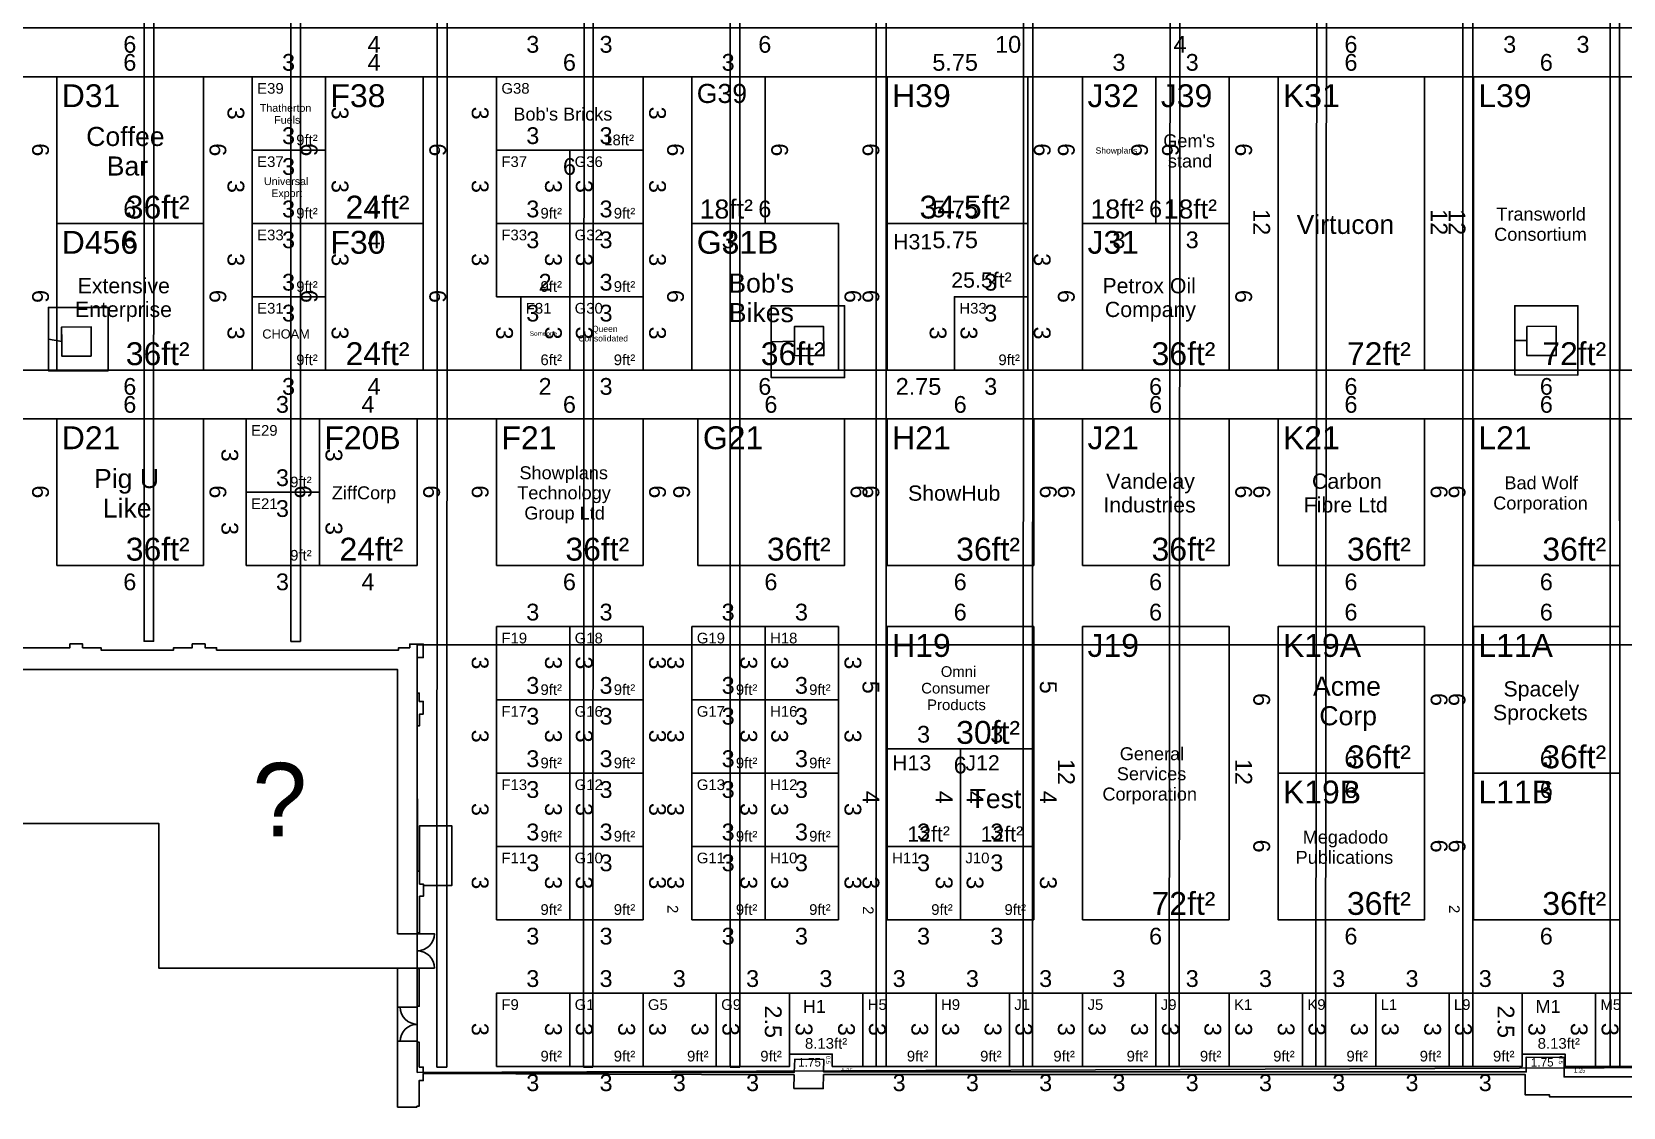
# Model space of a CAD drawing. Extents: x -3 to 160, y 5 to 104.
# Drawn here: x 37 to 102.1, y 7.8 to 51.8 of the extents above; entities that cross this region are included whole.
import ezdxf

# ---------------------------------------------------------------- set-up
doc = ezdxf.new("R2010")
doc.units = 0
for name, color, linetype in [('$o-door', 7, 'CONTINUOUS'), ('$o-duct', 142, 'CONTINUOUS'), ('$o-floor', 8, 'CONTINUOUS'), ('$o-heightLimit-42000', 20, 'CONTINUOUS'), ('$o-heightLimit-61000', 20, 'CONTINUOUS'), ('$o-icon', 3, 'CONTINUOUS'), ('$o-pillar', 7, 'CONTINUOUS'), ('$o-region', 254, 'CONTINUOUS'), ('$o-wall', 9, 'CONTINUOUS'), ('$p-area', 7, 'CONTINUOUS'), ('$p-Available', 70, 'CONTINUOUS'), ('$p-edgeLengths-o', 7, 'CONTINUOUS'), ('$p-Featured', 70, 'CONTINUOUS'), ('$p-name', 7, 'CONTINUOUS'), ('$p-plotRef', 7, 'CONTINUOUS'), ('$p-Reserved', 70, 'CONTINUOUS'), ('$p-Sold', 70, 'CONTINUOUS')]:
    doc.layers.add(name, color=color, linetype=linetype)
doc.styles.add('Arial', font='Arial')
doc.styles.add('FontAwesome', font='FontAwesome')

msp = doc.modelspace()

# ---------------------------------------------------------------- linework, layer by layer
at = {"layer": '$o-blocking_walkway'}
for points in [[(15, 50), (123, 50), (123, 52), (15, 52)], [(15, 36), (123, 36), (123, 38), (15, 38)]]:
    msp.add_lwpolyline(points, close=True, dxfattribs=at)
at = {"layer": '$o-door'}
for points in [[(52.89, 14.24), (53.02, 14.28), (53.15, 14.35), (53.25, 14.43), (53.34, 14.54), (53.41, 14.66), (53.45, 14.79), (53.46, 14.93), (52.75, 14.93), (52.75, 14.23)], [(52.75, 14.23), (52.75, 13.52), (53.46, 13.52), (53.45, 13.66), (53.41, 13.79), (53.34, 13.91), (53.25, 14.02), (53.15, 14.11), (53.02, 14.17), (52.89, 14.21)], [(52.75, 11.22), (52.75, 11.92), (52.06, 11.92), (52.07, 11.78), (52.11, 11.65), (52.18, 11.53), (52.26, 11.43), (52.37, 11.34), (52.49, 11.28), (52.62, 11.24)], [(52.62, 11.21), (52.49, 11.17), (52.37, 11.11), (52.26, 11.02), (52.18, 10.91), (52.11, 10.79), (52.07, 10.66), (52.06, 10.53), (52.75, 10.53), (52.75, 11.22)]]:
    msp.add_lwpolyline(points, close=True, dxfattribs=at)
at = {"layer": '$o-duct'}
for points in [[(41.99, 102.19), (41.59, 102.19), (41.57, 26.9), (41.96, 26.9)], [(47.58, 26.89), (47.97, 26.89), (47.98, 102.22), (47.59, 102.22)], [(53.99, 102.17), (53.6, 102.17), (53.56, 9.47), (53.96, 9.47)], [(59.56, 9.47), (59.94, 9.47), (59.99, 102.17), (59.61, 102.17)], [(65.95, 102.18), (65.56, 102.18), (65.57, 9.47), (65.96, 9.47)], [(83.54, 9.49), (83.95, 9.49), (84.02, 102.2), (83.62, 102.2)], [(90.02, 102.2), (89.63, 102.2), (89.55, 9.49), (89.94, 9.49)], [(95.57, 9.49), (95.97, 9.49), (95.97, 102.22), (95.56, 102.22)], [(71.54, 9.49), (71.95, 9.49), (71.97, 98.76), (71.56, 98.76)], [(77.97, 98.71), (77.59, 98.71), (77.57, 9.49), (77.94, 9.49)], [(101.6, 9.5), (101.99, 9.5), (101.97, 98.77), (101.58, 98.77)]]:
    msp.add_lwpolyline(points, close=True, dxfattribs=at)
at = {"layer": '$o-floor'}
msp.add_lwpolyline([(8.03, 19.44), (42.17, 19.44), (42.17, 13.52), (51.95, 13.52), (51.95, 7.83), (52.74, 7.83), (52.74, 7.87), (52.83, 7.87), (52.83, 8.92), (53, 8.92), (53, 9.21), (68.19, 9.15), (68.18, 8.6), (69.38, 8.59), (69.39, 9.16), (98.12, 9.16), (98.12, 8.33), (99.12, 8.33), (99.12, 8.25), (104.46, 8.25)], dxfattribs=at)
at = {"layer": '$o-heightLimit-42000'}
msp.add_lwpolyline([(52.85, 16.96), (53.01, 16.96), (53.01, 16.9), (54.17, 16.9), (54.17, 19.35), (52.85, 19.35)], close=True, dxfattribs=at)
at = {"layer": '$o-heightLimit-61000'}
for points in [[(37.65, 39.27), (38.2, 39.17), (38.19, 39.76), (39.4, 39.77), (39.4, 38.57), (38.2, 38.57), (38.2, 39.17), (37.65, 39.27), (37.65, 37.97), (40.1, 37.97), (40.1, 40.56), (37.65, 40.56)], [(67.25, 39.16), (68.2, 39.18), (68.2, 39.78), (69.39, 39.78), (69.4, 38.58), (68.2, 38.59), (68.2, 39.18), (67.25, 39.16), (67.25, 37.69), (70.25, 37.69), (70.25, 40.63), (67.25, 40.63)], [(97.69, 39.21), (98.19, 39.21), (98.19, 39.78), (99.39, 39.79), (99.39, 38.59), (98.19, 38.59), (98.19, 39.21), (97.69, 39.21), (97.69, 37.81), (100.28, 37.79), (100.28, 40.63), (97.69, 40.63)]]:
    msp.add_lwpolyline(points, close=True, dxfattribs=at)
at = {"layer": '$o-pillar'}
for points in [[(38.2, 38.57), (39.4, 38.57), (39.4, 39.77), (38.19, 39.76)], [(68.2, 38.59), (69.4, 38.58), (69.39, 39.78), (68.2, 39.78)], [(98.19, 38.59), (99.39, 38.59), (99.39, 39.79), (98.19, 39.78)]]:
    msp.add_lwpolyline(points, close=True, dxfattribs=at)
at = {"layer": '$o-region'}
msp.add_lwpolyline([(52.75, 9.25), (115.25, 9.5), (116, 26.75), (52.75, 26.75)], close=True, dxfattribs=at)
at = {"layer": '$o-wall'}
for points in [[(33.76, 25.74), (51.95, 25.74), (51.95, 14.93), (52.75, 14.93), (52.75, 14.96), (52.85, 14.96), (52.85, 16.46), (53.01, 16.46), (53.01, 16.96), (52.85, 16.96), (52.85, 17.49), (52.76, 17.49), (52.75, 23.44), (52.85, 23.44), (52.85, 23.92), (53, 23.92), (53, 24.44), (52.84, 24.44), (52.84, 24.78), (52.75, 24.78), (52.75, 26.23), (53, 26.23), (53, 26.78), (52.45, 26.78), (52.45, 26.63), (51.99, 26.63), (51.99, 26.54), (44.54, 26.54), (44.54, 26.63), (44.07, 26.63), (44.07, 26.79), (43.54, 26.79), (43.54, 26.63), (42.78, 26.63), (42.78, 26.54), (39.81, 26.54), (39.81, 26.63), (39.05, 26.63), (39.05, 26.79), (38.53, 26.79), (38.53, 26.63), (33.78, 26.63)], [(104.27, 9.07), (99.71, 9.07), (99.71, 9.86), (98.16, 9.88), (98.16, 9.27), (69.39, 9.27), (69.4, 9.78), (68.21, 9.79), (68.19, 9.25), (53, 9.25), (53, 9.47), (52.84, 9.47), (52.84, 10.49), (52.75, 10.49), (52.75, 10.53), (51.95, 10.53), (51.95, 7.83), (52.74, 7.83), (52.74, 7.87), (52.83, 7.87), (52.83, 8.92), (53, 8.92), (53, 9.21), (68.19, 9.15), (68.18, 8.6), (69.38, 8.59), (69.39, 9.16), (98.12, 9.16), (98.12, 8.33), (99.12, 8.33), (99.12, 8.25), (104.46, 8.25)]]:
    msp.add_lwpolyline(points, dxfattribs=at)
msp.add_lwpolyline([(51.95, 11.92), (52.75, 11.92), (52.75, 11.96), (52.84, 11.96), (52.84, 13.5), (52.75, 13.5), (52.75, 13.52), (51.95, 13.52)], close=True, dxfattribs=at)
at = {"layer": '$p-Available'}
for points in [[(88, 38), (94, 38), (94, 50), (88, 50)], [(74.75, 41), (77.75, 41), (77.75, 44), (72, 44), (72, 38), (74.75, 38)], [(77.75, 38), (77.75, 41), (74.75, 41), (74.75, 38)]]:
    msp.add_lwpolyline(points, close=True, dxfattribs=at)
at = {"layer": '$p-Contract-Issued'}
for points in [[(102, 38), (102, 50), (96, 50), (96, 38)], [(62, 41), (59, 41), (59, 38), (62, 38)], [(70.25, 36), (64.25, 36), (64.25, 30), (70.25, 30)], [(80, 30), (86, 30), (86, 36), (80, 36)]]:
    msp.add_lwpolyline(points, close=True, dxfattribs=at)
at = {"layer": '$p-Featured'}
msp.add_lwpolyline([(38, 44), (44, 44), (44, 50), (38, 50)], close=True, dxfattribs=at)
at = {"layer": '$p-Reserved'}
for points in [[(83, 50), (80, 50), (80, 44), (83, 44)], [(72, 30), (78, 30), (78, 36), (72, 36)], [(72, 22.5), (78, 22.5), (78, 27.5), (72, 27.5)], [(102, 27.5), (96, 27.5), (96, 21.5), (102, 21.5)]]:
    msp.add_lwpolyline(points, close=True, dxfattribs=at)
at = {"layer": '$p-Sold'}
for points in [[(46, 47), (49, 47), (49, 50), (46, 50)], [(53, 44), (53, 50), (49, 50), (49, 44)], [(56, 47), (62, 47), (62, 50), (56, 50)], [(67, 50), (64, 50), (64, 44), (67, 44)], [(86, 50), (83, 50), (83, 44), (86, 44)], [(46, 44), (49, 44), (49, 47), (46, 47)], [(56, 44), (59, 44), (59, 47), (56, 47)], [(62, 47), (59, 47), (59, 44), (62, 44)], [(44, 38), (44, 44), (38, 44), (38, 38)], [(46, 41), (49, 41), (49, 44), (46, 44)], [(53, 38), (53, 44), (49, 44), (49, 38)], [(56, 41), (59, 41), (59, 44), (56, 44)], [(62, 44), (59, 44), (59, 41), (62, 41)], [(64, 38), (70, 38), (70, 44), (64, 44)], [(80, 38), (86, 38), (86, 44), (80, 44)], [(46, 38), (49, 38), (49, 41), (46, 41)], [(57, 38), (59, 38), (59, 41), (57, 41)], [(38, 30), (44, 30), (44, 36), (38, 36)], [(45.75, 33), (48.75, 33), (48.75, 36), (45.75, 36)], [(52.75, 36), (48.75, 36), (48.75, 30), (52.75, 30)], [(56, 30), (62, 30), (62, 36), (56, 36)], [(88, 30), (94, 30), (94, 36), (88, 36)], [(96, 30), (102, 30), (102, 36), (96, 36)], [(45.75, 30), (48.75, 30), (48.75, 33), (45.75, 33)], [(56, 24.5), (59, 24.5), (59, 27.5), (56, 27.5)], [(62, 27.5), (59, 27.5), (59, 24.5), (62, 24.5)], [(64, 24.5), (67, 24.5), (67, 27.5), (64, 27.5)], [(70, 27.5), (67, 27.5), (67, 24.5), (70, 24.5)], [(86, 15.5), (86, 27.5), (80, 27.5), (80, 15.5)], [(94, 27.5), (88, 27.5), (88, 21.5), (94, 21.5)], [(56, 21.5), (59, 21.5), (59, 24.5), (56, 24.5)], [(62, 24.5), (59, 24.5), (59, 21.5), (62, 21.5)], [(64, 21.5), (67, 21.5), (67, 24.5), (64, 24.5)], [(70, 24.5), (67, 24.5), (67, 21.5), (70, 21.5)], [(72, 18.5), (75, 18.5), (75, 22.5), (72, 22.5)], [(78, 22.5), (75, 22.5), (75, 18.5), (78, 18.5)], [(56, 18.5), (59, 18.5), (59, 21.5), (56, 21.5)], [(62, 21.5), (59, 21.5), (59, 18.5), (62, 18.5)], [(64, 18.5), (67, 18.5), (67, 21.5), (64, 21.5)], [(70, 21.5), (67, 21.5), (67, 18.5), (70, 18.5)], [(94, 21.5), (88, 21.5), (88, 15.5), (94, 15.5)], [(102, 21.5), (96, 21.5), (96, 15.5), (102, 15.5)], [(56, 15.5), (59, 15.5), (59, 18.5), (56, 18.5)], [(62, 18.5), (59, 18.5), (59, 15.5), (62, 15.5)], [(64, 15.5), (67, 15.5), (67, 18.5), (64, 18.5)], [(70, 18.5), (67, 18.5), (67, 15.5), (70, 15.5)], [(72, 15.5), (75, 15.5), (75, 18.5), (72, 18.5)], [(78, 18.5), (75, 18.5), (75, 15.5), (78, 15.5)], [(56, 9.5), (59, 9.5), (59, 12.5), (56, 12.5)], [(59, 9.5), (62, 9.5), (62, 12.5), (59, 12.5)], [(62, 9.5), (65, 9.5), (65, 12.5), (62, 12.5)], [(65, 9.5), (68, 9.5), (68, 12.5), (65, 12.5)], [(68, 10), (69.75, 10), (69.75, 9.5), (71, 9.5), (71, 12.5), (68, 12.5)], [(71, 9.5), (74, 9.5), (74, 12.5), (71, 12.5)], [(74, 9.5), (77, 9.5), (77, 12.5), (74, 12.5)], [(77, 9.5), (80, 9.5), (80, 12.5), (77, 12.5)], [(80, 9.5), (83, 9.5), (83, 12.5), (80, 12.5)], [(83, 9.5), (86, 9.5), (86, 12.5), (83, 12.5)], [(86, 9.5), (89, 9.5), (89, 12.5), (86, 12.5)], [(89, 9.5), (92, 9.5), (92, 12.5), (89, 12.5)], [(92, 9.5), (95, 9.5), (95, 12.5), (92, 12.5)], [(95, 9.5), (98, 9.5), (98, 12.5), (95, 12.5)], [(98, 10), (99.75, 10), (99.75, 9.5), (101, 9.5), (101, 12.5), (98, 12.5)], [(108, 12.5), (101, 12.5), (101, 9.5), (108, 9.5)]]:
    msp.add_lwpolyline(points, close=True, dxfattribs=at)
at = {"layer": '$p-Space-Only-Paid'}
msp.add_lwpolyline([(72, 50), (72, 44), (77.75, 44), (77.75, 50)], close=True, dxfattribs=at)

# ---------------------------------------------------------------- texts
at = {"layer": '$o-icon', "style": 'FontAwesome'}
msp.add_text('\uf0f5', height=3, dxfattribs=at).set_placement((46.01, 18.92))
at = {"layer": '$o-smart_label', "style": 'Arial'}
for p in [(63, 16.105), (71, 16.057), (95, 16.106)]:
    msp.add_text('2', height=0.437, rotation=-90, dxfattribs=at).set_placement(p)
at = {"layer": '$p-area', "style": 'Arial'}
for s, height, p in [('9ft²', 0.4368, (47.8, 47.2)), ('18ft²', 0.4368, (60.41, 47.2)), ('36ft²', 0.936, (40.82, 44.2)), ('24ft²', 0.936, (49.82, 44.2)), ('18ft²', 0.78, (64.32, 44.2)), ('34.5ft²', 0.936, (73.32, 44.2)), ('18ft²', 0.78, (80.32, 44.2)), ('18ft²', 0.78, (83.32, 44.2)), ('9ft²', 0.4368, (47.8, 44.2)), ('9ft²', 0.4368, (57.8, 44.2)), ('9ft²', 0.4368, (60.8, 44.2)), ('25.5ft²', 0.624, (74.62, 41.37)), ('9ft²', 0.4368, (47.8, 41.2)), ('9ft²', 0.4368, (57.8, 41.2)), ('9ft²', 0.4368, (60.8, 41.2)), ('36ft²', 0.936, (40.82, 38.2)), ('24ft²', 0.936, (49.82, 38.2)), ('36ft²', 0.936, (66.82, 38.2)), ('36ft²', 0.936, (82.82, 38.2)), ('72ft²', 0.936, (90.82, 38.2)), ('72ft²', 0.936, (98.82, 38.2)), ('9ft²', 0.4368, (47.8, 38.2)), ('6ft²', 0.4368, (57.8, 38.2)), ('9ft²', 0.4368, (60.8, 38.2)), ('9ft²', 0.4368, (76.55, 38.2)), ('9ft²', 0.4368, (47.55, 33.2)), ('36ft²', 0.936, (40.82, 30.2)), ('9ft²', 0.4368, (47.55, 30.2)), ('24ft²', 0.936, (49.57, 30.2)), ('36ft²', 0.936, (58.82, 30.2)), ('36ft²', 0.936, (67.07, 30.2)), ('36ft²', 0.936, (74.82, 30.2)), ('36ft²', 0.936, (82.82, 30.2)), ('36ft²', 0.936, (90.82, 30.2)), ('36ft²', 0.936, (98.82, 30.2)), ('9ft²', 0.4368, (57.8, 24.7)), ('9ft²', 0.4368, (60.8, 24.7)), ('9ft²', 0.4368, (65.8, 24.7)), ('9ft²', 0.4368, (68.8, 24.7)), ('30ft²', 0.936, (74.82, 22.7)), ('9ft²', 0.4368, (57.8, 21.7)), ('9ft²', 0.4368, (60.8, 21.7)), ('9ft²', 0.4368, (65.8, 21.7)), ('9ft²', 0.4368, (68.8, 21.7)), ('36ft²', 0.936, (90.82, 21.7)), ('36ft²', 0.936, (98.82, 21.7)), ('9ft²', 0.4368, (57.8, 18.7)), ('9ft²', 0.4368, (60.8, 18.7)), ('9ft²', 0.4368, (65.8, 18.7)), ('9ft²', 0.4368, (68.8, 18.7)), ('12ft²', 0.624, (72.82, 18.7)), ('12ft²', 0.624, (75.82, 18.7)), ('72ft²', 0.936, (82.82, 15.7)), ('36ft²', 0.936, (90.82, 15.7)), ('36ft²', 0.936, (98.82, 15.7)), ('9ft²', 0.4368, (57.8, 15.7)), ('9ft²', 0.4368, (60.8, 15.7)), ('9ft²', 0.4368, (65.8, 15.7)), ('9ft²', 0.4368, (68.8, 15.7)), ('9ft²', 0.4368, (73.8, 15.7)), ('9ft²', 0.4368, (76.8, 15.7)), ('8.13ft²', 0.4368, (68.63, 10.22)), ('8.13ft²', 0.4368, (98.63, 10.22)), ('9ft²', 0.4368, (57.8, 9.7)), ('9ft²', 0.4368, (60.8, 9.7)), ('9ft²', 0.4368, (63.8, 9.7)), ('9ft²', 0.4368, (66.8, 9.7)), ('9ft²', 0.4368, (72.8, 9.7)), ('9ft²', 0.4368, (75.8, 9.7)), ('9ft²', 0.4368, (78.8, 9.7)), ('9ft²', 0.4368, (81.8, 9.7)), ('9ft²', 0.4368, (84.8, 9.7)), ('9ft²', 0.4368, (87.8, 9.7)), ('9ft²', 0.4368, (90.8, 9.7)), ('9ft²', 0.4368, (93.8, 9.7)), ('9ft²', 0.4368, (96.8, 9.7))]:
    msp.add_text(s, height=height, dxfattribs=at).set_placement(p)
at = {"layer": '$p-edgeLengths-o', "style": 'Arial'}
for s, height, p in [('6', 0.686, (40.719, 50.987)), ('4', 0.686, (50.721, 50.987)), ('3', 0.686, (57.219, 50.987)), ('3', 0.686, (60.219, 50.987)), ('6', 0.686, (66.719, 50.987)), ('10', 0.6864, (76.415, 50.987)), ('4', 0.686, (83.721, 50.987)), ('6', 0.686, (90.719, 50.987)), ('3', 0.686, (97.219, 50.987)), ('3', 0.686, (100.219, 50.987)), ('6', 0.686, (40.719, 50.25)), ('3', 0.686, (47.219, 50.25)), ('4', 0.686, (50.721, 50.25)), ('6', 0.686, (58.719, 50.25)), ('3', 0.686, (65.219, 50.25)), ('5.75', 0.6864, (73.845, 50.25)), ('3', 0.686, (81.219, 50.25)), ('3', 0.686, (84.219, 50.25)), ('6', 0.686, (90.719, 50.25)), ('6', 0.686, (98.719, 50.25)), ('3', 0.686, (47.219, 47.25)), ('3', 0.686, (57.219, 47.25)), ('3', 0.686, (60.219, 47.25)), ('3', 0.686, (47.219, 45.987)), ('6', 0.686, (58.719, 45.987)), ('6', 0.686, (40.719, 44.25)), ('3', 0.686, (47.219, 44.25)), ('4', 0.686, (50.721, 44.25)), ('3', 0.686, (57.219, 44.25)), ('3', 0.686, (60.219, 44.25)), ('6', 0.686, (66.719, 44.25)), ('5.75', 0.6864, (73.845, 44.25)), ('6', 0.686, (82.719, 44.25)), ('6', 0.686, (40.719, 42.987)), ('3', 0.686, (47.219, 42.987)), ('4', 0.686, (50.721, 42.987)), ('3', 0.686, (57.219, 42.987)), ('3', 0.686, (60.219, 42.987)), ('3', 0.686, (65.219, 42.987)), ('5.75', 0.6864, (73.845, 42.987)), ('3', 0.686, (81.219, 42.987)), ('3', 0.686, (84.219, 42.987)), ('3', 0.686, (47.219, 41.25)), ('2', 0.686, (57.723, 41.25)), ('3', 0.686, (60.219, 41.25)), ('3', 0.686, (75.969, 41.25)), ('3', 0.686, (47.219, 39.987)), ('3', 0.686, (57.219, 39.987)), ('3', 0.686, (60.219, 39.987)), ('3', 0.686, (75.969, 39.987)), ('6', 0.686, (40.719, 36.987)), ('3', 0.686, (47.219, 36.987)), ('4', 0.686, (50.721, 36.987)), ('2', 0.686, (57.723, 36.987)), ('3', 0.686, (60.219, 36.987)), ('6', 0.686, (66.719, 36.987)), ('2.75', 0.6864, (72.345, 36.987)), ('3', 0.686, (75.969, 36.987)), ('6', 0.686, (82.719, 36.987)), ('6', 0.686, (90.719, 36.987)), ('6', 0.686, (98.719, 36.987)), ('6', 0.686, (40.719, 36.25)), ('3', 0.686, (46.969, 36.25)), ('4', 0.686, (50.471, 36.25)), ('6', 0.686, (58.719, 36.25)), ('6', 0.686, (66.969, 36.25)), ('6', 0.686, (74.719, 36.25)), ('6', 0.686, (82.719, 36.25)), ('6', 0.686, (90.719, 36.25)), ('6', 0.686, (98.719, 36.25)), ('3', 0.686, (46.969, 33.25)), ('3', 0.686, (46.969, 31.987)), ('6', 0.686, (40.719, 28.987)), ('3', 0.686, (46.969, 28.987)), ('4', 0.686, (50.471, 28.987)), ('6', 0.686, (58.719, 28.987)), ('6', 0.686, (66.969, 28.987)), ('6', 0.686, (74.719, 28.987)), ('6', 0.686, (82.719, 28.987)), ('6', 0.686, (90.719, 28.987)), ('6', 0.686, (98.719, 28.987)), ('3', 0.686, (57.219, 27.75)), ('3', 0.686, (60.219, 27.75)), ('3', 0.686, (65.219, 27.75)), ('3', 0.686, (68.219, 27.75)), ('6', 0.686, (74.719, 27.75)), ('6', 0.686, (82.719, 27.75)), ('6', 0.686, (90.719, 27.75)), ('6', 0.686, (98.719, 27.75)), ('3', 0.686, (57.219, 24.75)), ('3', 0.686, (60.219, 24.75)), ('3', 0.686, (65.219, 24.75)), ('3', 0.686, (68.219, 24.75)), ('3', 0.686, (57.219, 23.487)), ('3', 0.686, (60.219, 23.487)), ('3', 0.686, (65.219, 23.487)), ('3', 0.686, (68.219, 23.487)), ('3', 0.686, (73.219, 22.75)), ('3', 0.686, (76.219, 22.75)), ('3', 0.686, (57.219, 21.75)), ('3', 0.686, (60.219, 21.75)), ('3', 0.686, (65.219, 21.75)), ('3', 0.686, (68.219, 21.75)), ('6', 0.686, (74.719, 21.487)), ('6', 0.686, (90.719, 21.75)), ('6', 0.686, (98.719, 21.75)), ('3', 0.686, (57.219, 20.487)), ('3', 0.686, (60.219, 20.487)), ('3', 0.686, (65.219, 20.487)), ('3', 0.686, (68.219, 20.487)), ('6', 0.686, (90.719, 20.487)), ('6', 0.686, (98.719, 20.487)), ('3', 0.686, (57.219, 18.75)), ('3', 0.686, (60.219, 18.75)), ('3', 0.686, (65.219, 18.75)), ('3', 0.686, (68.219, 18.75)), ('3', 0.686, (73.219, 18.75)), ('3', 0.686, (76.219, 18.75)), ('3', 0.686, (57.219, 17.487)), ('3', 0.686, (60.219, 17.487)), ('3', 0.686, (65.219, 17.487)), ('3', 0.686, (68.219, 17.487)), ('3', 0.686, (73.219, 17.487)), ('3', 0.686, (76.219, 17.487)), ('3', 0.686, (57.219, 14.487)), ('3', 0.686, (60.219, 14.487)), ('3', 0.686, (65.219, 14.487)), ('3', 0.686, (68.219, 14.487)), ('3', 0.686, (73.219, 14.487)), ('3', 0.686, (76.219, 14.487)), ('6', 0.686, (82.719, 14.487)), ('6', 0.686, (90.719, 14.487)), ('6', 0.686, (98.719, 14.487)), ('3', 0.686, (57.219, 12.75)), ('3', 0.686, (60.219, 12.75)), ('3', 0.686, (63.219, 12.75)), ('3', 0.686, (66.219, 12.75)), ('3', 0.686, (69.219, 12.75)), ('3', 0.686, (72.219, 12.75)), ('3', 0.686, (75.219, 12.75)), ('3', 0.686, (78.219, 12.75)), ('3', 0.686, (81.219, 12.75)), ('3', 0.686, (84.219, 12.75)), ('3', 0.686, (87.219, 12.75)), ('3', 0.686, (90.219, 12.75)), ('3', 0.686, (93.219, 12.75)), ('3', 0.686, (96.219, 12.75)), ('3', 0.686, (99.219, 12.75)), ('1.75', 0.3432, (68.351, 9.494)), ('1.75', 0.3432, (98.351, 9.494)), ('3', 0.686, (57.219, 8.487)), ('3', 0.686, (60.219, 8.487)), ('3', 0.686, (63.219, 8.487)), ('3', 0.686, (66.219, 8.487)), ('1.25', 0.1716, (70.118, 9.247)), ('3', 0.686, (72.219, 8.487)), ('3', 0.686, (75.219, 8.487)), ('3', 0.686, (78.219, 8.487)), ('3', 0.686, (81.219, 8.487)), ('3', 0.686, (84.219, 8.487)), ('3', 0.686, (87.219, 8.487)), ('3', 0.686, (90.219, 8.487)), ('3', 0.686, (93.219, 8.487)), ('3', 0.686, (96.219, 8.487)), ('1.25', 0.1716, (100.118, 9.247))]:
    msp.add_text(s, height=height, dxfattribs=at).set_placement(p)
for s, height, p in [('3', 0.686, (44.987, 48.781)), ('3', 0.686, (49.25, 48.781)), ('3', 0.686, (54.987, 48.781)), ('3', 0.686, (62.25, 48.781)), ('6', 0.686, (36.987, 47.281)), ('6', 0.686, (44.25, 47.281)), ('6', 0.686, (47.987, 47.281)), ('6', 0.686, (53.25, 47.281)), ('6', 0.686, (62.987, 47.281)), ('6', 0.686, (67.25, 47.281)), ('6', 0.686, (70.987, 47.281)), ('6', 0.686, (78, 47.281)), ('6', 0.686, (78.987, 47.281)), ('6', 0.686, (81.987, 47.281)), ('6', 0.686, (83.25, 47.281)), ('6', 0.686, (86.25, 47.281)), ('3', 0.686, (44.987, 45.781)), ('3', 0.686, (49.25, 45.781)), ('3', 0.686, (54.987, 45.781)), ('3', 0.686, (57.987, 45.781)), ('3', 0.686, (59.25, 45.781)), ('3', 0.686, (62.25, 45.781)), ('12', 0.6864, (86.987, 44.583)), ('12', 0.6864, (94.25, 44.583)), ('12', 0.6864, (94.987, 44.583)), ('3', 0.686, (44.987, 42.781)), ('3', 0.686, (49.25, 42.781)), ('3', 0.686, (54.987, 42.781)), ('3', 0.686, (57.987, 42.781)), ('3', 0.686, (59.25, 42.781)), ('3', 0.686, (62.25, 42.781)), ('3', 0.686, (78, 42.781)), ('6', 0.686, (36.987, 41.281)), ('6', 0.686, (44.25, 41.281)), ('6', 0.686, (47.987, 41.281)), ('6', 0.686, (53.25, 41.281)), ('6', 0.686, (62.987, 41.281)), ('6', 0.686, (70.25, 41.281)), ('6', 0.686, (70.987, 41.281)), ('6', 0.686, (78.987, 41.281)), ('6', 0.686, (86.25, 41.281)), ('3', 0.686, (44.987, 39.781)), ('3', 0.686, (49.25, 39.781)), ('3', 0.686, (55.987, 39.781)), ('3', 0.686, (57.987, 39.781)), ('3', 0.686, (59.25, 39.781)), ('3', 0.686, (62.25, 39.781)), ('3', 0.686, (73.737, 39.781)), ('3', 0.686, (75, 39.781)), ('3', 0.686, (78, 39.781)), ('3', 0.686, (44.737, 34.781)), ('3', 0.686, (49, 34.781)), ('6', 0.686, (36.987, 33.281)), ('6', 0.686, (44.25, 33.281)), ('6', 0.686, (47.737, 33.281)), ('6', 0.686, (53, 33.281)), ('6', 0.686, (54.987, 33.281)), ('6', 0.686, (62.25, 33.281)), ('6', 0.686, (63.237, 33.281)), ('6', 0.686, (70.5, 33.281)), ('6', 0.686, (70.987, 33.281)), ('6', 0.686, (78.25, 33.281)), ('6', 0.686, (78.987, 33.281)), ('6', 0.686, (86.25, 33.281)), ('6', 0.686, (86.987, 33.281)), ('6', 0.686, (94.25, 33.281)), ('6', 0.686, (94.987, 33.281)), ('3', 0.686, (44.737, 31.781)), ('3', 0.686, (49, 31.781)), ('3', 0.686, (54.987, 26.281)), ('3', 0.686, (57.987, 26.281)), ('3', 0.686, (59.25, 26.281)), ('3', 0.686, (62.25, 26.281)), ('3', 0.686, (62.987, 26.281)), ('3', 0.686, (65.987, 26.281)), ('3', 0.686, (67.25, 26.281)), ('3', 0.686, (70.25, 26.281)), ('5', 0.686, (70.987, 25.284)), ('5', 0.686, (78.25, 25.284)), ('6', 0.686, (86.987, 24.781)), ('6', 0.686, (94.25, 24.781)), ('6', 0.686, (94.987, 24.781)), ('3', 0.686, (54.987, 23.281)), ('3', 0.686, (57.987, 23.281)), ('3', 0.686, (59.25, 23.281)), ('3', 0.686, (62.25, 23.281)), ('3', 0.686, (62.987, 23.281)), ('3', 0.686, (65.987, 23.281)), ('3', 0.686, (67.25, 23.281)), ('3', 0.686, (70.25, 23.281)), ('12', 0.6864, (78.987, 22.083)), ('12', 0.6864, (86.25, 22.083)), ('3', 0.686, (54.987, 20.281)), ('3', 0.686, (57.987, 20.281)), ('3', 0.686, (59.25, 20.281)), ('3', 0.686, (62.25, 20.281)), ('3', 0.686, (62.987, 20.281)), ('3', 0.686, (65.987, 20.281)), ('3', 0.686, (67.25, 20.281)), ('3', 0.686, (70.25, 20.281)), ('4', 0.686, (70.987, 20.779)), ('4', 0.686, (73.987, 20.779)), ('4', 0.686, (75.25, 20.779)), ('4', 0.686, (78.25, 20.779)), ('6', 0.686, (86.987, 18.781)), ('6', 0.686, (94.25, 18.781)), ('6', 0.686, (94.987, 18.781)), ('3', 0.686, (54.987, 17.281)), ('3', 0.686, (57.987, 17.281)), ('3', 0.686, (59.25, 17.281)), ('3', 0.686, (62.25, 17.281)), ('3', 0.686, (62.987, 17.281)), ('3', 0.686, (65.987, 17.281)), ('3', 0.686, (67.25, 17.281)), ('3', 0.686, (70.25, 17.281)), ('3', 0.686, (70.987, 17.281)), ('3', 0.686, (73.987, 17.281)), ('3', 0.686, (75.25, 17.281)), ('3', 0.686, (78.25, 17.281)), ('2.5', 0.6864, (66.987, 11.993)), ('2.5', 0.6864, (96.987, 11.993)), ('3', 0.686, (54.987, 11.281)), ('3', 0.686, (57.987, 11.281)), ('3', 0.686, (59.25, 11.281)), ('3', 0.686, (60.987, 11.281)), ('3', 0.686, (62.25, 11.281)), ('3', 0.686, (63.987, 11.281)), ('3', 0.686, (65.25, 11.281)), ('3', 0.686, (68.25, 11.281)), ('3', 0.686, (69.987, 11.281)), ('3', 0.686, (71.25, 11.281)), ('3', 0.686, (72.987, 11.281)), ('3', 0.686, (74.25, 11.281)), ('3', 0.686, (75.987, 11.281)), ('3', 0.686, (77.25, 11.281)), ('3', 0.686, (78.987, 11.281)), ('3', 0.686, (80.25, 11.281)), ('3', 0.686, (81.987, 11.281)), ('3', 0.686, (83.25, 11.281)), ('3', 0.686, (84.987, 11.281)), ('3', 0.686, (86.25, 11.281)), ('3', 0.686, (87.987, 11.281)), ('3', 0.686, (89.25, 11.281)), ('3', 0.686, (90.987, 11.281)), ('3', 0.686, (92.25, 11.281)), ('3', 0.686, (93.987, 11.281)), ('3', 0.686, (95.25, 11.281)), ('3', 0.686, (98.25, 11.281)), ('3', 0.686, (99.987, 11.281)), ('3', 0.686, (101.25, 11.281)), ('0.5', 0.1716, (69.497, 9.931)), ('0.5', 0.1716, (99.497, 9.931))]:
    msp.add_text(s, height=height, rotation=-90, dxfattribs=at).set_placement(p)
at = {"layer": '$p-name', "style": 'Arial'}
for s, height, p in [('Thatherton', 0.312, (46.31, 48.57)), ('Fuels', 0.312, (46.9, 48.08)), ("Bob's Bricks", 0.5304, (56.69, 48.21)), ('Coffee', 0.78, (39.2, 47.17)), ("Gem's", 0.5304, (83.3, 47.12)), ('Showplans', 0.2496, (80.53, 46.86)), ('Bar', 0.78, (40.04, 45.96)), ('stand', 0.5304, (83.49, 46.29)), ('Universal', 0.312, (46.48, 45.57)), ('Export', 0.312, (46.78, 45.08)), ('Virtucon', 0.78, (88.76, 43.57)), ('Transworld', 0.5304, (96.94, 44.12)), ('Consortium', 0.5304, (96.85, 43.29)), ('Extensive', 0.624, (38.85, 41.14)), ("Bob's", 0.78, (65.49, 41.17)), ('Petrox Oil', 0.624, (80.81, 41.14)), ('Enterprise', 0.624, (38.74, 40.17)), ('Bikes', 0.78, (65.51, 39.96)), ('Company', 0.624, (80.91, 40.17)), ('Queen', 0.2496, (59.91, 39.56)), ('CHOAM', 0.3744, (46.41, 39.29)), ('Someone', 0.1872, (57.36, 39.4)), ('Consolidated', 0.2496, (59.35, 39.17)), ('Pig U', 0.78, (39.52, 33.17)), ('Showplans', 0.5304, (56.94, 33.53)), ('ZiffCorp', 0.5304, (49.26, 32.71)), ('Technology', 0.5304, (56.85, 32.71)), ('ShowHub', 0.624, (72.85, 32.65)), ('Vandelay', 0.624, (80.96, 33.14)), ('Carbon', 0.624, (89.39, 33.14)), ('Bad Wolf', 0.5304, (97.27, 33.12)), ('Like', 0.78, (39.88, 31.96)), ('Industries', 0.624, (80.85, 32.17)), ('Fibre Ltd', 0.624, (89.05, 32.17)), ('Corporation', 0.5304, (96.81, 32.29)), ('Group Ltd', 0.5304, (57.14, 31.88)), ('Omni', 0.4368, (74.19, 25.44)), ('Acme', 0.78, (89.43, 24.67)), ('Consumer', 0.4368, (73.39, 24.76)), ('Spacely', 0.624, (97.23, 24.64)), ('Products', 0.4368, (73.63, 24.08)), ('Corp', 0.78, (89.69, 23.46)), ('Sprockets', 0.624, (96.8, 23.67)), ('General', 0.5304, (81.52, 22.03)), ('Services', 0.5304, (81.4, 21.21)), ('Corporation', 0.5304, (80.81, 20.38)), ('Test', 0.78, (75.37, 20.07)), ('Megadodo', 0.5304, (89.01, 18.62)), ('Publications', 0.5304, (88.72, 17.79))]:
    msp.add_text(s, height=height, dxfattribs=at).set_placement(p)
at = {"layer": '$p-plotRef', "style": 'Arial'}
for s, height, p in [('D31', 0.936, (38.2, 48.76)), ('E39', 0.4368, (46.2, 49.31)), ('F38', 0.936, (49.2, 48.76)), ('G38', 0.4368, (56.2, 49.31)), ('G39', 0.78, (64.2, 48.93)), ('H39', 0.936, (72.2, 48.76)), ('J32', 0.936, (80.2, 48.76)), ('J39', 0.936, (83.2, 48.76)), ('K31', 0.936, (88.2, 48.76)), ('L39', 0.936, (96.2, 48.76)), ('E37', 0.4368, (46.2, 46.31)), ('F37', 0.4368, (56.2, 46.31)), ('G36', 0.4368, (59.2, 46.31)), ('D456', 0.936, (38.2, 42.76)), ('E33', 0.4368, (46.2, 43.31)), ('F30', 0.936, (49.2, 42.76)), ('F33', 0.4368, (56.2, 43.31)), ('G32', 0.4368, (59.2, 43.31)), ('G31B', 0.936, (64.2, 42.76)), ('J31', 0.936, (80.2, 42.76)), ('H31', 0.624, (72.24, 42.94)), ('E31', 0.4368, (46.2, 40.31)), ('F31', 0.4368, (57.2, 40.31)), ('G30', 0.4368, (59.2, 40.31)), ('H33', 0.4368, (74.95, 40.31)), ('D21', 0.936, (38.2, 34.76)), ('E29', 0.4368, (45.95, 35.31)), ('F20B', 0.936, (48.95, 34.76)), ('F21', 0.936, (56.2, 34.76)), ('G21', 0.936, (64.45, 34.76)), ('H21', 0.936, (72.2, 34.76)), ('J21', 0.936, (80.2, 34.76)), ('K21', 0.936, (88.2, 34.76)), ('L21', 0.936, (96.2, 34.76)), ('E21', 0.4368, (45.95, 32.31)), ('F19', 0.4368, (56.2, 26.81)), ('G18', 0.4368, (59.2, 26.81)), ('G19', 0.4368, (64.2, 26.81)), ('H18', 0.4368, (67.2, 26.81)), ('H19', 0.936, (72.2, 26.26)), ('J19', 0.936, (80.2, 26.26)), ('K19A', 0.936, (88.2, 26.26)), ('L11A', 0.936, (96.2, 26.26)), ('F17', 0.4368, (56.2, 23.81)), ('G16', 0.4368, (59.2, 23.81)), ('G17', 0.4368, (64.2, 23.81)), ('H16', 0.4368, (67.2, 23.81)), ('H13', 0.624, (72.2, 21.61)), ('J12', 0.624, (75.2, 21.61)), ('F13', 0.4368, (56.2, 20.81)), ('G12', 0.4368, (59.2, 20.81)), ('G13', 0.4368, (64.2, 20.81)), ('H12', 0.4368, (67.2, 20.81)), ('K19B', 0.936, (88.2, 20.26)), ('L11B', 0.936, (96.2, 20.26)), ('F11', 0.4368, (56.2, 17.81)), ('G10', 0.4368, (59.2, 17.81)), ('G11', 0.4368, (64.2, 17.81)), ('H10', 0.4368, (67.2, 17.81)), ('H11', 0.4368, (72.2, 17.81)), ('J10', 0.4368, (75.2, 17.81)), ('F9', 0.4368, (56.2, 11.81)), ('G1', 0.4368, (59.2, 11.81)), ('G5', 0.4368, (62.2, 11.81)), ('G9', 0.4368, (65.2, 11.81)), ('H1', 0.5304, (68.54, 11.69)), ('H5', 0.4368, (71.2, 11.81)), ('H9', 0.4368, (74.2, 11.81)), ('J1', 0.4368, (77.2, 11.81)), ('J5', 0.4368, (80.2, 11.81)), ('J9', 0.4368, (83.2, 11.81)), ('K1', 0.4368, (86.2, 11.81)), ('K9', 0.4368, (89.2, 11.81)), ('L1', 0.4368, (92.2, 11.81)), ('L9', 0.4368, (95.2, 11.81)), ('M1', 0.5304, (98.54, 11.69)), ('M5', 0.4368, (101.2, 11.81))]:
    msp.add_text(s, height=height, dxfattribs=at).set_placement(p)

doc.saveas('drawing.dxf')
